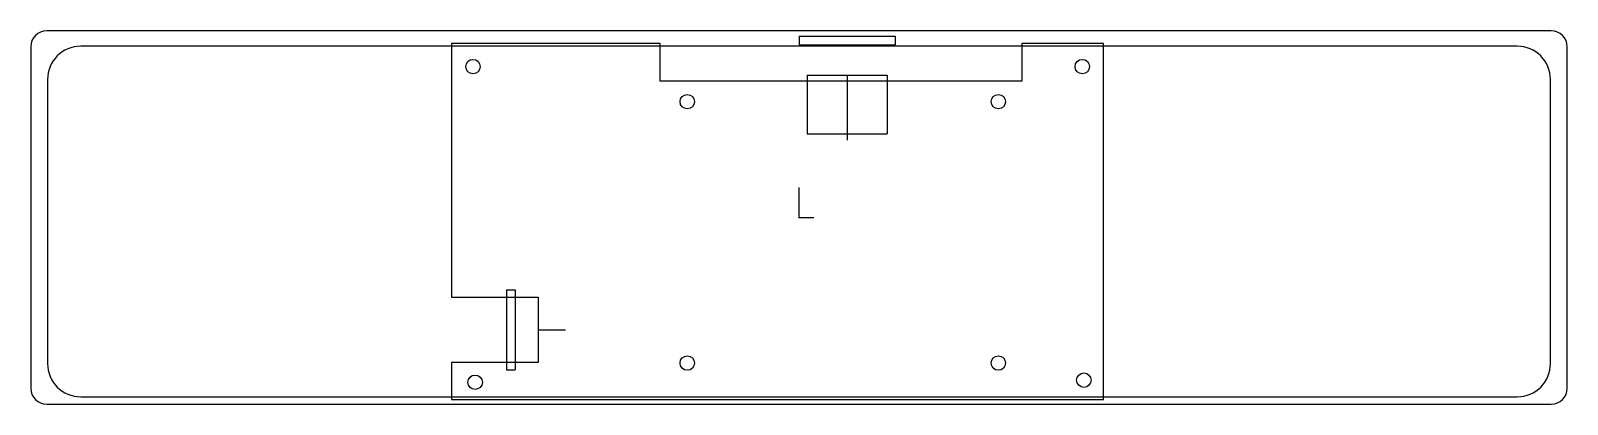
# Model space of a CAD drawing. Header units: millimetres. Extents: x -144 to 144, y -35 to 35.
import ezdxf

# ---------------------------------------------------------------- set-up
doc = ezdxf.new("R2010")
doc.units = ezdxf.units.MM
doc.header["$PDSIZE"] = -1

msp = doc.modelspace()

# ---------------------------------------------------------------- linework, layer by layer
at = {"color": 7, "linetype": 'Continuous'}
for p, q in [((140.75, 34.9), (-140.75, 34.9)), ((-143.75, 31.9), (-143.75, -31.9)), ((134.4, 32), (-134.4, 32)), ((-65, 32.5), (-65, -14.9)), ((-26, 32.5), (-65, 32.5)), ((-26, 25.5), (-26, 32.5)), ((0, 33.9), (18, 33.9)), ((0, 33.9), (0, 32.3)), ((0, 32.3), (18, 32.3)), ((18, 33.9), (18, 32.3)), ((57, 32.5), (41.7, 32.5)), ((41.7, 32.5), (41.7, 25.5)), ((57, -34), (57, 32.5)), ((143.75, -31.9), (143.75, 31.9)), ((1.5, 26.6), (16.5, 26.6)), ((1.5, 26.6), (1.5, 15.66)), ((9, 26.6), (9, 14.46)), ((16.5, 26.6), (16.5, 15.66)), ((-140.6, 25.8), (-140.6, -27.3)), ((41.7, 25.5), (-26, 25.5)), ((140.6, -27.3), (140.6, 25.8)), ((1.5, 15.66), (16.5, 15.66)), ((0, 0), (0, 5.58)), ((0, 0), (2.79, 0)), ((-54.7, -13.5), (-53.1, -13.5)), ((-54.7, -13.5), (-54.7, -28.5)), ((-53.1, -13.5), (-53.1, -28.5)), ((-65, -14.9), (-48.8, -14.9)), ((-48.8, -14.9), (-48.8, -27.1)), ((-48.8, -21), (-43.7, -21)), ((-48.8, -27.1), (-65, -27.1)), ((-65, -27.1), (-65, -34)), ((-54.7, -28.5), (-53.1, -28.5)), ((-134.4, -33.5), (134.4, -33.5)), ((-65, -34), (57, -34)), ((-140.75, -34.9), (140.75, -34.9))]:
    msp.add_line(p, q, dxfattribs=at)
for centre in [(-61, 28.2), (53, 28.2), (-20.9, 21.65), (37.3, 21.65), (-20.9, -27.2), (37.3, -27.2), (-60.6, -30.8), (53.3, -30.4)]:
    msp.add_circle(centre, 1.35, dxfattribs=at)
for centre, radius, start, end in [((-140.75, 31.9), 3, 90, 180), ((140.75, 31.9), 3, 0, 90), ((-134.4, 25.8), 6.2, 90, 180), ((134.4, 25.8), 6.2, 0, 90), ((-134.4, -27.3), 6.2, 180, 270), ((134.4, -27.3), 6.2, 270, 0), ((-140.75, -31.9), 3, 180, 270), ((140.75, -31.9), 3, 270, 0)]:
    msp.add_arc(centre, radius, start, end, dxfattribs=at)
msp.add_point((0, 0), dxfattribs=at)

doc.saveas('drawing.dxf')
